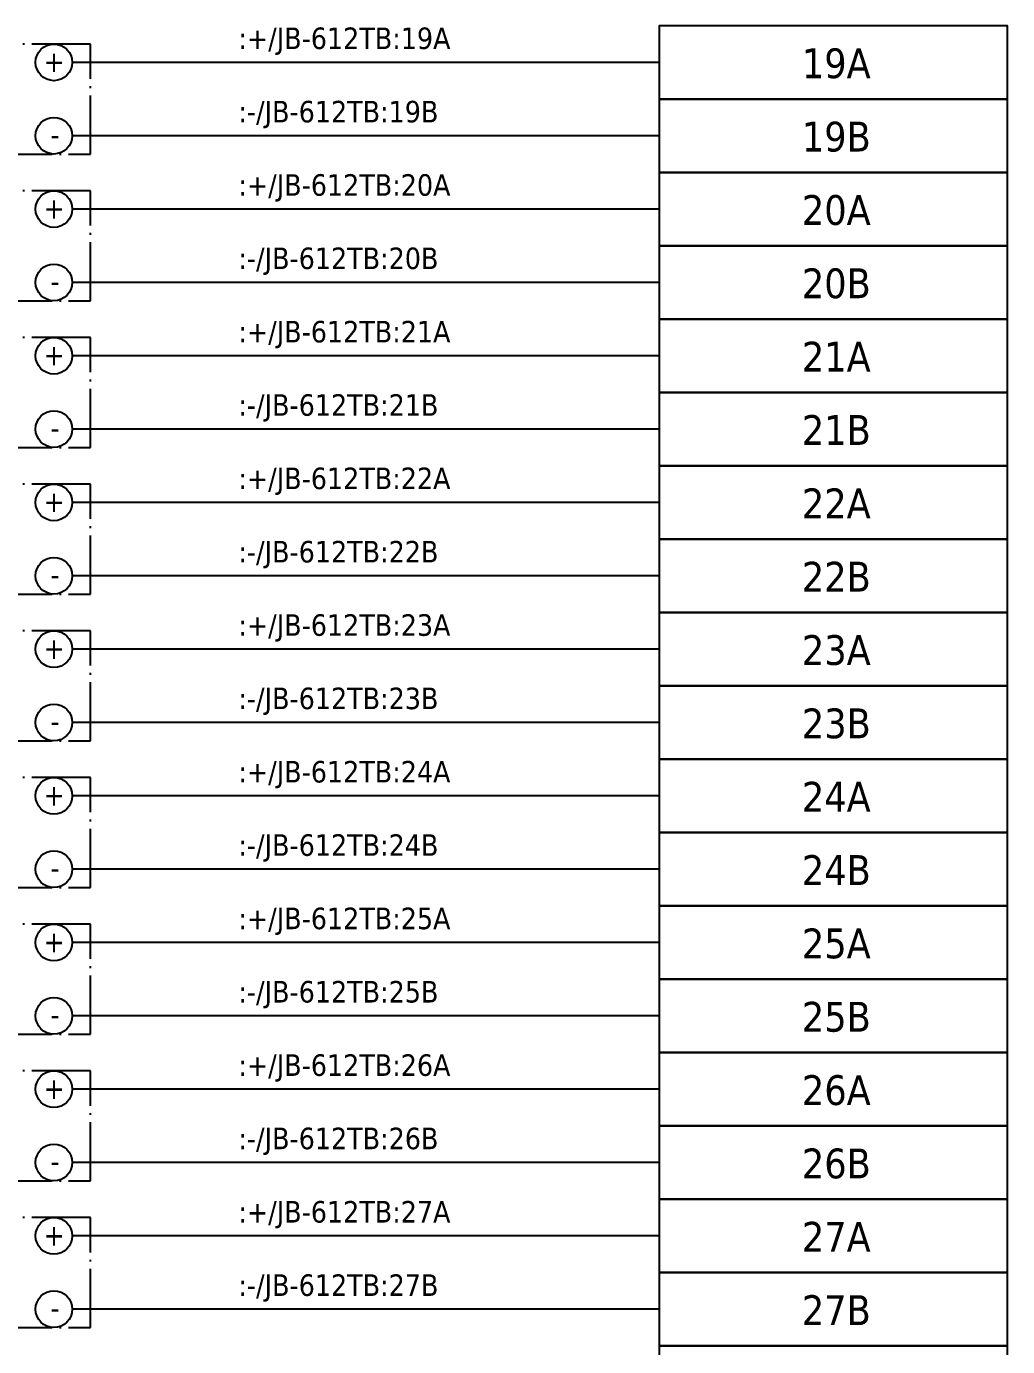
# Model space of a CAD drawing. Header units: millimetres. Extents: x 0 to 1792788, y -13 to 262234.
# Drawn here: x 35.5 to 89, y 79 to 151 of the extents above; entities that cross this region are included whole.
import ezdxf
from ezdxf.enums import TextEntityAlignment as Align

# ---------------------------------------------------------------- set-up
doc = ezdxf.new("R2010")
doc.units = ezdxf.units.MM
doc.linetypes.add('EPL_DASHDOT', pattern=[1, 0.8, -0.1, 0, -0.1])
for name, color, linetype, lineweight in [('EPLAN300', 5, 'Continuous', 25), ('EPLAN302', 5, 'Continuous', 25), ('EPLAN307', 134, 'EPL_DASHDOT', 25), ('EPLAN311', 7, 'Continuous', 25), ('EPLAN400', 5, 'Continuous', 35), ('EPLAN405', 7, 'Continuous', 25), ('EPLAN421', 5, 'Continuous', 35), ('EPLAN433', 251, 'Continuous', 35), ('EPLAN500', 7, 'Continuous', 35), ('EPLAN501', 7, 'Continuous', 35), ('EPLAN502', 7, 'Continuous', 35), ('EPLAN503', 7, 'Continuous', 35), ('EPLAN504', 7, 'Continuous', 35)]:
    doc.layers.add(name, color=color, linetype=linetype, lineweight=lineweight)
doc.styles.add('Tahoma', font='')
doc.styles.get('Tahoma').set_extended_font_data('Tahoma')

# ---------------------------------------------------------------- blocks, each defined once
blk = doc.blocks.new('EPLSYM_LibrarySPECIAL_en_US_Symbol427_Variant5_Placement1_96')
at = {"layer": 'EPLAN421', "color": 5, "style": 'Tahoma'}
for tag, p in [('17_20029[1]', (-0.9525, 3.335)), ('17_20029[2]', (20.0025, 3.335))]:
    blk.add_attdef(tag, text='', height=1.1739, dxfattribs=at).set_placement(p, align=Align.BOTTOM_RIGHT)
at = {"layer": 'EPLAN433', "color": 251, "style": 'Tahoma'}
blk.add_attdef('17_20406_1', text='', height=1.6254, dxfattribs=at).set_placement((0.9525, 1.5875), align=Align.BOTTOM_RIGHT)
blk.add_attdef('17_20406', text='', height=1.6254, dxfattribs=at).set_placement((0.9525, 1.5875), align=Align.BOTTOM_LEFT)
blk = doc.blocks.new('EPLSYM_LibrarySPECIAL_en_US_Symbol427_Variant5_Placement1_97')
at = {"layer": 'EPLAN421', "color": 5, "style": 'Tahoma'}
for tag, p in [('17_20029[1]', (-0.9525, 3.335)), ('17_20029[2]', (20.0025, 3.335))]:
    blk.add_attdef(tag, text='', height=1.1739, dxfattribs=at).set_placement(p, align=Align.BOTTOM_RIGHT)
at = {"layer": 'EPLAN433', "color": 251, "style": 'Tahoma'}
blk.add_attdef('17_20406_1', text='', height=1.6254, dxfattribs=at).set_placement((0.9525, 1.5875), align=Align.BOTTOM_RIGHT)
blk.add_attdef('17_20406', text='', height=1.6254, dxfattribs=at).set_placement((0.9525, 1.5875), align=Align.BOTTOM_LEFT)
blk = doc.blocks.new('EPLSYM_LibrarySPECIAL_en_US_Symbol427_Variant5_Placement1_98')
at = {"layer": 'EPLAN421', "color": 5, "style": 'Tahoma'}
for tag, p in [('17_20029[1]', (-0.9525, 3.335)), ('17_20029[2]', (20.0025, 3.335))]:
    blk.add_attdef(tag, text='', height=1.1739, dxfattribs=at).set_placement(p, align=Align.BOTTOM_RIGHT)
at = {"layer": 'EPLAN433', "color": 251, "style": 'Tahoma'}
blk.add_attdef('17_20406_1', text='', height=1.6254, dxfattribs=at).set_placement((0.9525, 1.5875), align=Align.BOTTOM_RIGHT)
blk.add_attdef('17_20406', text='', height=1.6254, dxfattribs=at).set_placement((0.9525, 1.5875), align=Align.BOTTOM_LEFT)
blk = doc.blocks.new('EPLSYM_LibrarySPECIAL_en_US_Symbol427_Variant5_Placement1_99')
at = {"layer": 'EPLAN421', "color": 5, "style": 'Tahoma'}
for tag, p in [('17_20029[1]', (-0.9525, 3.335)), ('17_20029[2]', (20.0025, 3.335))]:
    blk.add_attdef(tag, text='', height=1.1739, dxfattribs=at).set_placement(p, align=Align.BOTTOM_RIGHT)
at = {"layer": 'EPLAN433', "color": 251, "style": 'Tahoma'}
blk.add_attdef('17_20406_1', text='', height=1.6254, dxfattribs=at).set_placement((0.9525, 1.5875), align=Align.BOTTOM_RIGHT)
blk.add_attdef('17_20406', text='', height=1.6254, dxfattribs=at).set_placement((0.9525, 1.5875), align=Align.BOTTOM_LEFT)
blk = doc.blocks.new('EPLSYM_LibrarySPECIAL_en_US_Symbol427_Variant5_Placement1_100')
at = {"layer": 'EPLAN421', "color": 5, "style": 'Tahoma'}
for tag, p in [('17_20029[1]', (-0.9525, 3.335)), ('17_20029[2]', (20.0025, 3.335))]:
    blk.add_attdef(tag, text='', height=1.1739, dxfattribs=at).set_placement(p, align=Align.BOTTOM_RIGHT)
at = {"layer": 'EPLAN433', "color": 251, "style": 'Tahoma'}
blk.add_attdef('17_20406_1', text='', height=1.6254, dxfattribs=at).set_placement((0.9525, 1.5875), align=Align.BOTTOM_RIGHT)
blk.add_attdef('17_20406', text='', height=1.6254, dxfattribs=at).set_placement((0.9525, 1.5875), align=Align.BOTTOM_LEFT)
blk = doc.blocks.new('EPLSYM_LibrarySPECIAL_en_US_Symbol427_Variant5_Placement1_101')
at = {"layer": 'EPLAN421', "color": 5, "style": 'Tahoma'}
for tag, p in [('17_20029[1]', (-0.9525, 3.335)), ('17_20029[2]', (20.0025, 3.335))]:
    blk.add_attdef(tag, text='', height=1.1739, dxfattribs=at).set_placement(p, align=Align.BOTTOM_RIGHT)
at = {"layer": 'EPLAN433', "color": 251, "style": 'Tahoma'}
blk.add_attdef('17_20406_1', text='', height=1.6254, dxfattribs=at).set_placement((0.9525, 1.5875), align=Align.BOTTOM_RIGHT)
blk.add_attdef('17_20406', text='', height=1.6254, dxfattribs=at).set_placement((0.9525, 1.5875), align=Align.BOTTOM_LEFT)
blk = doc.blocks.new('EPLSYM_LibrarySPECIAL_en_US_Symbol427_Variant5_Placement1_102')
at = {"layer": 'EPLAN421', "color": 5, "style": 'Tahoma'}
for tag, p in [('17_20029[1]', (-0.9525, 3.335)), ('17_20029[2]', (20.0025, 3.335))]:
    blk.add_attdef(tag, text='', height=1.1739, dxfattribs=at).set_placement(p, align=Align.BOTTOM_RIGHT)
at = {"layer": 'EPLAN433', "color": 251, "style": 'Tahoma'}
blk.add_attdef('17_20406_1', text='', height=1.6254, dxfattribs=at).set_placement((0.9525, 1.5875), align=Align.BOTTOM_RIGHT)
blk.add_attdef('17_20406', text='', height=1.6254, dxfattribs=at).set_placement((0.9525, 1.5875), align=Align.BOTTOM_LEFT)
blk = doc.blocks.new('EPLSYM_LibrarySPECIAL_en_US_Symbol427_Variant5_Placement1_103')
at = {"layer": 'EPLAN421', "color": 5, "style": 'Tahoma'}
for tag, p in [('17_20029[1]', (-0.9525, 3.335)), ('17_20029[2]', (20.0025, 3.335))]:
    blk.add_attdef(tag, text='', height=1.1739, dxfattribs=at).set_placement(p, align=Align.BOTTOM_RIGHT)
at = {"layer": 'EPLAN433', "color": 251, "style": 'Tahoma'}
blk.add_attdef('17_20406_1', text='', height=1.6254, dxfattribs=at).set_placement((0.9525, 1.5875), align=Align.BOTTOM_RIGHT)
blk.add_attdef('17_20406', text='', height=1.6254, dxfattribs=at).set_placement((0.9525, 1.5875), align=Align.BOTTOM_LEFT)
blk = doc.blocks.new('EPLSYM_LibrarySPECIAL_en_US_Symbol427_Variant5_Placement1_104')
at = {"layer": 'EPLAN421', "color": 5, "style": 'Tahoma'}
for tag, p in [('17_20029[1]', (-0.9525, 3.335)), ('17_20029[2]', (20.0025, 3.335))]:
    blk.add_attdef(tag, text='', height=1.1739, dxfattribs=at).set_placement(p, align=Align.BOTTOM_RIGHT)
at = {"layer": 'EPLAN433', "color": 251, "style": 'Tahoma'}
blk.add_attdef('17_20406_1', text='', height=1.6254, dxfattribs=at).set_placement((0.9525, 1.5875), align=Align.BOTTOM_RIGHT)
blk.add_attdef('17_20406', text='', height=1.6254, dxfattribs=at).set_placement((0.9525, 1.5875), align=Align.BOTTOM_LEFT)
blk = doc.blocks.new('EPLSYM_LibrarySPECIAL_en_US_Symbol427_Variant5_Placement1_105')
at = {"layer": 'EPLAN421', "color": 5, "style": 'Tahoma'}
for tag, p in [('17_20029[1]', (-0.9525, 3.335)), ('17_20029[2]', (20.0025, 3.335))]:
    blk.add_attdef(tag, text='', height=1.1739, dxfattribs=at).set_placement(p, align=Align.BOTTOM_RIGHT)
at = {"layer": 'EPLAN433', "color": 251, "style": 'Tahoma'}
blk.add_attdef('17_20406_1', text='', height=1.6254, dxfattribs=at).set_placement((0.9525, 1.5875), align=Align.BOTTOM_RIGHT)
blk.add_attdef('17_20406', text='', height=1.6254, dxfattribs=at).set_placement((0.9525, 1.5875), align=Align.BOTTOM_LEFT)
blk = doc.blocks.new('EPLSYM_LibrarySPECIAL_en_US_Symbol427_Variant5_Placement1_106')
at = {"layer": 'EPLAN421', "color": 5, "style": 'Tahoma'}
for tag, p in [('17_20029[1]', (-0.9525, 3.335)), ('17_20029[2]', (20.0025, 3.335))]:
    blk.add_attdef(tag, text='', height=1.1739, dxfattribs=at).set_placement(p, align=Align.BOTTOM_RIGHT)
at = {"layer": 'EPLAN433', "color": 251, "style": 'Tahoma'}
blk.add_attdef('17_20406_1', text='', height=1.6254, dxfattribs=at).set_placement((0.9525, 1.5875), align=Align.BOTTOM_RIGHT)
blk.add_attdef('17_20406', text='', height=1.6254, dxfattribs=at).set_placement((0.9525, 1.5875), align=Align.BOTTOM_LEFT)
blk = doc.blocks.new('EPLSYM_LibrarySPECIAL_en_US_Symbol427_Variant5_Placement1_107')
at = {"layer": 'EPLAN421', "color": 5, "style": 'Tahoma'}
for tag, p in [('17_20029[1]', (-0.9525, 3.335)), ('17_20029[2]', (20.0025, 3.335))]:
    blk.add_attdef(tag, text='', height=1.1739, dxfattribs=at).set_placement(p, align=Align.BOTTOM_RIGHT)
at = {"layer": 'EPLAN433', "color": 251, "style": 'Tahoma'}
blk.add_attdef('17_20406_1', text='', height=1.6254, dxfattribs=at).set_placement((0.9525, 1.5875), align=Align.BOTTOM_RIGHT)
blk.add_attdef('17_20406', text='', height=1.6254, dxfattribs=at).set_placement((0.9525, 1.5875), align=Align.BOTTOM_LEFT)
blk = doc.blocks.new('EPLSYM_LibrarySPECIAL_en_US_Symbol427_Variant5_Placement1_108')
at = {"layer": 'EPLAN421', "color": 5, "style": 'Tahoma'}
for tag, p in [('17_20029[1]', (-0.9525, 3.335)), ('17_20029[2]', (20.0025, 3.335))]:
    blk.add_attdef(tag, text='', height=1.1739, dxfattribs=at).set_placement(p, align=Align.BOTTOM_RIGHT)
at = {"layer": 'EPLAN433', "color": 251, "style": 'Tahoma'}
blk.add_attdef('17_20406_1', text='', height=1.6254, dxfattribs=at).set_placement((0.9525, 1.5875), align=Align.BOTTOM_RIGHT)
blk.add_attdef('17_20406', text='', height=1.6254, dxfattribs=at).set_placement((0.9525, 1.5875), align=Align.BOTTOM_LEFT)
blk = doc.blocks.new('EPLSYM_LibrarySPECIAL_en_US_Symbol427_Variant5_Placement1_109')
at = {"layer": 'EPLAN421', "color": 5, "style": 'Tahoma'}
for tag, p in [('17_20029[1]', (-0.9525, 3.335)), ('17_20029[2]', (20.0025, 3.335))]:
    blk.add_attdef(tag, text='', height=1.1739, dxfattribs=at).set_placement(p, align=Align.BOTTOM_RIGHT)
at = {"layer": 'EPLAN433', "color": 251, "style": 'Tahoma'}
blk.add_attdef('17_20406_1', text='', height=1.6254, dxfattribs=at).set_placement((0.9525, 1.5875), align=Align.BOTTOM_RIGHT)
blk.add_attdef('17_20406', text='', height=1.6254, dxfattribs=at).set_placement((0.9525, 1.5875), align=Align.BOTTOM_LEFT)
blk = doc.blocks.new('EPLSYM_LibrarySPECIAL_en_US_Symbol427_Variant5_Placement1_110')
at = {"layer": 'EPLAN421', "color": 5, "style": 'Tahoma'}
for tag, p in [('17_20029[1]', (-0.9525, 3.335)), ('17_20029[2]', (20.0025, 3.335))]:
    blk.add_attdef(tag, text='', height=1.1739, dxfattribs=at).set_placement(p, align=Align.BOTTOM_RIGHT)
at = {"layer": 'EPLAN433', "color": 251, "style": 'Tahoma'}
blk.add_attdef('17_20406_1', text='', height=1.6254, dxfattribs=at).set_placement((0.9525, 1.5875), align=Align.BOTTOM_RIGHT)
blk.add_attdef('17_20406', text='', height=1.6254, dxfattribs=at).set_placement((0.9525, 1.5875), align=Align.BOTTOM_LEFT)
blk = doc.blocks.new('EPLSYM_LibrarySPECIAL_en_US_Symbol427_Variant5_Placement1_111')
at = {"layer": 'EPLAN421', "color": 5, "style": 'Tahoma'}
for tag, p in [('17_20029[1]', (-0.9525, 3.335)), ('17_20029[2]', (20.0025, 3.335))]:
    blk.add_attdef(tag, text='', height=1.1739, dxfattribs=at).set_placement(p, align=Align.BOTTOM_RIGHT)
at = {"layer": 'EPLAN433', "color": 251, "style": 'Tahoma'}
blk.add_attdef('17_20406_1', text='', height=1.6254, dxfattribs=at).set_placement((0.9525, 1.5875), align=Align.BOTTOM_RIGHT)
blk.add_attdef('17_20406', text='', height=1.6254, dxfattribs=at).set_placement((0.9525, 1.5875), align=Align.BOTTOM_LEFT)
blk = doc.blocks.new('EPLSYM_LibrarySPECIAL_en_US_Symbol427_Variant5_Placement1_112')
at = {"layer": 'EPLAN421', "color": 5, "style": 'Tahoma'}
for tag, p in [('17_20029[1]', (-0.9525, 3.335)), ('17_20029[2]', (20.0025, 3.335))]:
    blk.add_attdef(tag, text='', height=1.1739, dxfattribs=at).set_placement(p, align=Align.BOTTOM_RIGHT)
at = {"layer": 'EPLAN433', "color": 251, "style": 'Tahoma'}
blk.add_attdef('17_20406_1', text='', height=1.6254, dxfattribs=at).set_placement((0.9525, 1.5875), align=Align.BOTTOM_RIGHT)
blk.add_attdef('17_20406', text='', height=1.6254, dxfattribs=at).set_placement((0.9525, 1.5875), align=Align.BOTTOM_LEFT)
blk = doc.blocks.new('EPLSYM_LibrarySPECIAL_en_US_Symbol427_Variant5_Placement1_113')
at = {"layer": 'EPLAN421', "color": 5, "style": 'Tahoma'}
for tag, p in [('17_20029[1]', (-0.9525, 3.335)), ('17_20029[2]', (20.0025, 3.335))]:
    blk.add_attdef(tag, text='', height=1.1739, dxfattribs=at).set_placement(p, align=Align.BOTTOM_RIGHT)
at = {"layer": 'EPLAN433', "color": 251, "style": 'Tahoma'}
blk.add_attdef('17_20406_1', text='', height=1.6254, dxfattribs=at).set_placement((0.9525, 1.5875), align=Align.BOTTOM_RIGHT)
blk.add_attdef('17_20406', text='', height=1.6254, dxfattribs=at).set_placement((0.9525, 1.5875), align=Align.BOTTOM_LEFT)
blk = doc.blocks.new('EPLSYM_LibrarySPECIAL_Symbol17_Variant3_Placement1')
at = {"layer": 'EPLAN302', "lineweight": 25, "ltscale": 4}
blk.add_line((4, 0), (1, 0), dxfattribs=at)
blk.add_circle((0, 0), 1, dxfattribs=at)
at = {"layer": 'EPLAN421', "color": 5, "style": 'Tahoma'}
blk.add_attdef('17_20039', text='', height=1.174, dxfattribs=at).set_placement((3, 1), align=Align.BOTTOM_RIGHT)
blk = doc.blocks.new('EPLSYM_LibrarySPECIAL_Symbol2_Variant0_Placement1')
at = {"layer": 'EPLAN307', "lineweight": 25, "ltscale": 4}
blk.add_lwpolyline([(0, -6), (34, -6), (34, 0), (0, 0)], close=True, dxfattribs=at)
at = {"layer": 'EPLAN400', "color": 5, "style": 'Tahoma'}
blk.add_attdef('88_20010', text='', height=2.2575, dxfattribs=at).set_placement((-1.5, -0.9515), align=Align.TOP_RIGHT)
at = {"layer": 'EPLAN500', "color": 7, "style": 'Tahoma'}
blk.add_attdef('88_20027', text='', height=1.6254, dxfattribs=at).set_placement((-1.5, -4.57508), align=Align.TOP_RIGHT)
at = {"layer": 'EPLAN501', "color": 7, "style": 'Tahoma'}
blk.add_attdef('88_20011', text='', height=1.6254, dxfattribs=at).set_placement((-1.5, -9.97508), align=Align.TOP_RIGHT)
at = {"layer": 'EPLAN502', "color": 7, "style": 'Tahoma'}
blk.add_attdef('88_20025', text='', height=1.6254, dxfattribs=at).set_placement((-1.5, -12.67508), align=Align.TOP_RIGHT)
at = {"layer": 'EPLAN503', "color": 7, "style": 'Tahoma'}
blk.add_attdef('88_20024', text='', height=1.6254, dxfattribs=at).set_placement((-1.5, -15.37508), align=Align.TOP_RIGHT)
at = {"layer": 'EPLAN504', "color": 7, "style": 'Tahoma'}
blk.add_attdef('88_20901[1]', text='', height=1.6254, dxfattribs=at).set_placement((-1.5, -7.27508), align=Align.TOP_RIGHT)
blk = doc.blocks.new('EPLSYM_LibrarySPECIAL_Symbol2_Variant0_Placement1_1')
at = {"layer": 'EPLAN307', "lineweight": 25, "ltscale": 4}
blk.add_lwpolyline([(0, -6), (34, -6), (34, 0), (0, 0)], close=True, dxfattribs=at)
at = {"layer": 'EPLAN400', "color": 5, "style": 'Tahoma'}
blk.add_attdef('88_20010', text='', height=2.2575, dxfattribs=at).set_placement((-1.5, -0.9515), align=Align.TOP_RIGHT)
at = {"layer": 'EPLAN500', "color": 7, "style": 'Tahoma'}
blk.add_attdef('88_20027', text='', height=1.6254, dxfattribs=at).set_placement((-1.5, -4.57508), align=Align.TOP_RIGHT)
at = {"layer": 'EPLAN501', "color": 7, "style": 'Tahoma'}
blk.add_attdef('88_20011', text='', height=1.6254, dxfattribs=at).set_placement((-1.5, -9.97508), align=Align.TOP_RIGHT)
at = {"layer": 'EPLAN502', "color": 7, "style": 'Tahoma'}
blk.add_attdef('88_20025', text='', height=1.6254, dxfattribs=at).set_placement((-1.5, -12.67508), align=Align.TOP_RIGHT)
at = {"layer": 'EPLAN503', "color": 7, "style": 'Tahoma'}
blk.add_attdef('88_20024', text='', height=1.6254, dxfattribs=at).set_placement((-1.5, -15.37508), align=Align.TOP_RIGHT)
at = {"layer": 'EPLAN504', "color": 7, "style": 'Tahoma'}
blk.add_attdef('88_20901[1]', text='', height=1.6254, dxfattribs=at).set_placement((-1.5, -7.27508), align=Align.TOP_RIGHT)
blk = doc.blocks.new('EPLSYM_LibrarySPECIAL_Symbol2_Variant0_Placement1_2')
at = {"layer": 'EPLAN307', "lineweight": 25, "ltscale": 4}
blk.add_lwpolyline([(0, -6), (34, -6), (34, 0), (0, 0)], close=True, dxfattribs=at)
at = {"layer": 'EPLAN400', "color": 5, "style": 'Tahoma'}
blk.add_attdef('88_20010', text='', height=2.2575, dxfattribs=at).set_placement((-1.5, -0.9515), align=Align.TOP_RIGHT)
at = {"layer": 'EPLAN500', "color": 7, "style": 'Tahoma'}
blk.add_attdef('88_20027', text='', height=1.6254, dxfattribs=at).set_placement((-1.5, -4.57508), align=Align.TOP_RIGHT)
at = {"layer": 'EPLAN501', "color": 7, "style": 'Tahoma'}
blk.add_attdef('88_20011', text='', height=1.6254, dxfattribs=at).set_placement((-1.5, -9.97508), align=Align.TOP_RIGHT)
at = {"layer": 'EPLAN502', "color": 7, "style": 'Tahoma'}
blk.add_attdef('88_20025', text='', height=1.6254, dxfattribs=at).set_placement((-1.5, -12.67508), align=Align.TOP_RIGHT)
at = {"layer": 'EPLAN503', "color": 7, "style": 'Tahoma'}
blk.add_attdef('88_20024', text='', height=1.6254, dxfattribs=at).set_placement((-1.5, -15.37508), align=Align.TOP_RIGHT)
at = {"layer": 'EPLAN504', "color": 7, "style": 'Tahoma'}
blk.add_attdef('88_20901[1]', text='', height=1.6254, dxfattribs=at).set_placement((-1.5, -7.27508), align=Align.TOP_RIGHT)
blk = doc.blocks.new('EPLSYM_LibrarySPECIAL_Symbol308_Variant0_Placement0')
at = {"layer": 'EPLAN405', "color": 7, "style": 'Tahoma'}
for tag, p in [('17_31011', (1.5, 6.35)), ('17_31002', (1.5, 0.5))]:
    blk.add_attdef(tag, text='', height=1.174, dxfattribs=at).set_placement(p, align=Align.BOTTOM_LEFT)
for tag, p in [('17_31004', (1.5, 4.4)), ('17_31003', (1.5, 2.45))]:
    blk.add_attdef(tag, p, '', height=1.174, dxfattribs=at)
blk = doc.blocks.new('EPLSYM_LibrarySPECIAL_Symbol2_Variant0_Placement1_19')
at = {"layer": 'EPLAN307', "lineweight": 25, "ltscale": 4}
blk.add_lwpolyline([(0, -6), (34, -6), (34, 0), (0, 0)], close=True, dxfattribs=at)
at = {"layer": 'EPLAN400', "color": 5, "style": 'Tahoma'}
blk.add_attdef('88_20010', text='', height=2.2575, dxfattribs=at).set_placement((-1.5, -0.9515), align=Align.TOP_RIGHT)
at = {"layer": 'EPLAN500', "color": 7, "style": 'Tahoma'}
blk.add_attdef('88_20027', text='', height=1.6254, dxfattribs=at).set_placement((-1.5, -4.57508), align=Align.TOP_RIGHT)
at = {"layer": 'EPLAN501', "color": 7, "style": 'Tahoma'}
blk.add_attdef('88_20011', text='', height=1.6254, dxfattribs=at).set_placement((-1.5, -9.97508), align=Align.TOP_RIGHT)
at = {"layer": 'EPLAN502', "color": 7, "style": 'Tahoma'}
blk.add_attdef('88_20025', text='', height=1.6254, dxfattribs=at).set_placement((-1.5, -12.67508), align=Align.TOP_RIGHT)
at = {"layer": 'EPLAN503', "color": 7, "style": 'Tahoma'}
blk.add_attdef('88_20024', text='', height=1.6254, dxfattribs=at).set_placement((-1.5, -15.37508), align=Align.TOP_RIGHT)
at = {"layer": 'EPLAN504', "color": 7, "style": 'Tahoma'}
blk.add_attdef('88_20901[1]', text='', height=1.6254, dxfattribs=at).set_placement((-1.5, -7.27508), align=Align.TOP_RIGHT)
blk = doc.blocks.new('EPLSYM_LibrarySPECIAL_Symbol2_Variant0_Placement1_20')
at = {"layer": 'EPLAN307', "lineweight": 25, "ltscale": 4}
blk.add_lwpolyline([(0, -6), (34, -6), (34, 0), (0, 0)], close=True, dxfattribs=at)
at = {"layer": 'EPLAN400', "color": 5, "style": 'Tahoma'}
blk.add_attdef('88_20010', text='', height=2.2575, dxfattribs=at).set_placement((-1.5, -0.9515), align=Align.TOP_RIGHT)
at = {"layer": 'EPLAN500', "color": 7, "style": 'Tahoma'}
blk.add_attdef('88_20027', text='', height=1.6254, dxfattribs=at).set_placement((-1.5, -4.57508), align=Align.TOP_RIGHT)
at = {"layer": 'EPLAN501', "color": 7, "style": 'Tahoma'}
blk.add_attdef('88_20011', text='', height=1.6254, dxfattribs=at).set_placement((-1.5, -9.97508), align=Align.TOP_RIGHT)
at = {"layer": 'EPLAN502', "color": 7, "style": 'Tahoma'}
blk.add_attdef('88_20025', text='', height=1.6254, dxfattribs=at).set_placement((-1.5, -12.67508), align=Align.TOP_RIGHT)
at = {"layer": 'EPLAN503', "color": 7, "style": 'Tahoma'}
blk.add_attdef('88_20024', text='', height=1.6254, dxfattribs=at).set_placement((-1.5, -15.37508), align=Align.TOP_RIGHT)
at = {"layer": 'EPLAN504', "color": 7, "style": 'Tahoma'}
blk.add_attdef('88_20901[1]', text='', height=1.6254, dxfattribs=at).set_placement((-1.5, -7.27508), align=Align.TOP_RIGHT)
blk = doc.blocks.new('EPLSYM_LibrarySPECIAL_Symbol2_Variant0_Placement1_25')
at = {"layer": 'EPLAN307', "lineweight": 25, "ltscale": 4}
blk.add_lwpolyline([(0, -6), (34, -6), (34, 0), (0, 0)], close=True, dxfattribs=at)
at = {"layer": 'EPLAN400', "color": 5, "style": 'Tahoma'}
blk.add_attdef('88_20010', text='', height=2.2575, dxfattribs=at).set_placement((-1.5, -0.9515), align=Align.TOP_RIGHT)
at = {"layer": 'EPLAN500', "color": 7, "style": 'Tahoma'}
blk.add_attdef('88_20027', text='', height=1.6254, dxfattribs=at).set_placement((-1.5, -4.57508), align=Align.TOP_RIGHT)
at = {"layer": 'EPLAN501', "color": 7, "style": 'Tahoma'}
blk.add_attdef('88_20011', text='', height=1.6254, dxfattribs=at).set_placement((-1.5, -9.97508), align=Align.TOP_RIGHT)
at = {"layer": 'EPLAN502', "color": 7, "style": 'Tahoma'}
blk.add_attdef('88_20025', text='', height=1.6254, dxfattribs=at).set_placement((-1.5, -12.67508), align=Align.TOP_RIGHT)
at = {"layer": 'EPLAN503', "color": 7, "style": 'Tahoma'}
blk.add_attdef('88_20024', text='', height=1.6254, dxfattribs=at).set_placement((-1.5, -15.37508), align=Align.TOP_RIGHT)
at = {"layer": 'EPLAN504', "color": 7, "style": 'Tahoma'}
blk.add_attdef('88_20901[1]', text='', height=1.6254, dxfattribs=at).set_placement((-1.5, -7.27508), align=Align.TOP_RIGHT)
blk = doc.blocks.new('EPLSYM_LibrarySPECIAL_Symbol2_Variant0_Placement1_26')
at = {"layer": 'EPLAN307', "lineweight": 25, "ltscale": 4}
blk.add_lwpolyline([(0, -6), (34, -6), (34, 0), (0, 0)], close=True, dxfattribs=at)
at = {"layer": 'EPLAN400', "color": 5, "style": 'Tahoma'}
blk.add_attdef('88_20010', text='', height=2.2575, dxfattribs=at).set_placement((-1.5, -0.9515), align=Align.TOP_RIGHT)
at = {"layer": 'EPLAN500', "color": 7, "style": 'Tahoma'}
blk.add_attdef('88_20027', text='', height=1.6254, dxfattribs=at).set_placement((-1.5, -4.57508), align=Align.TOP_RIGHT)
at = {"layer": 'EPLAN501', "color": 7, "style": 'Tahoma'}
blk.add_attdef('88_20011', text='', height=1.6254, dxfattribs=at).set_placement((-1.5, -9.97508), align=Align.TOP_RIGHT)
at = {"layer": 'EPLAN502', "color": 7, "style": 'Tahoma'}
blk.add_attdef('88_20025', text='', height=1.6254, dxfattribs=at).set_placement((-1.5, -12.67508), align=Align.TOP_RIGHT)
at = {"layer": 'EPLAN503', "color": 7, "style": 'Tahoma'}
blk.add_attdef('88_20024', text='', height=1.6254, dxfattribs=at).set_placement((-1.5, -15.37508), align=Align.TOP_RIGHT)
at = {"layer": 'EPLAN504', "color": 7, "style": 'Tahoma'}
blk.add_attdef('88_20901[1]', text='', height=1.6254, dxfattribs=at).set_placement((-1.5, -7.27508), align=Align.TOP_RIGHT)
blk = doc.blocks.new('EPLSYM_LibrarySPECIAL_Symbol2_Variant0_Placement1_27')
at = {"layer": 'EPLAN307', "lineweight": 25, "ltscale": 4}
blk.add_lwpolyline([(0, -6), (34, -6), (34, 0), (0, 0)], close=True, dxfattribs=at)
at = {"layer": 'EPLAN400', "color": 5, "style": 'Tahoma'}
blk.add_attdef('88_20010', text='', height=2.2575, dxfattribs=at).set_placement((-1.5, -0.9515), align=Align.TOP_RIGHT)
at = {"layer": 'EPLAN500', "color": 7, "style": 'Tahoma'}
blk.add_attdef('88_20027', text='', height=1.6254, dxfattribs=at).set_placement((-1.5, -4.57508), align=Align.TOP_RIGHT)
at = {"layer": 'EPLAN501', "color": 7, "style": 'Tahoma'}
blk.add_attdef('88_20011', text='', height=1.6254, dxfattribs=at).set_placement((-1.5, -9.97508), align=Align.TOP_RIGHT)
at = {"layer": 'EPLAN502', "color": 7, "style": 'Tahoma'}
blk.add_attdef('88_20025', text='', height=1.6254, dxfattribs=at).set_placement((-1.5, -12.67508), align=Align.TOP_RIGHT)
at = {"layer": 'EPLAN503', "color": 7, "style": 'Tahoma'}
blk.add_attdef('88_20024', text='', height=1.6254, dxfattribs=at).set_placement((-1.5, -15.37508), align=Align.TOP_RIGHT)
at = {"layer": 'EPLAN504', "color": 7, "style": 'Tahoma'}
blk.add_attdef('88_20901[1]', text='', height=1.6254, dxfattribs=at).set_placement((-1.5, -7.27508), align=Align.TOP_RIGHT)
blk = doc.blocks.new('EPLSYM_LibrarySPECIAL_Symbol2_Variant0_Placement1_28')
at = {"layer": 'EPLAN307', "lineweight": 25, "ltscale": 4}
blk.add_lwpolyline([(0, -6), (34, -6), (34, 0), (0, 0)], close=True, dxfattribs=at)
at = {"layer": 'EPLAN400', "color": 5, "style": 'Tahoma'}
blk.add_attdef('88_20010', text='', height=2.2575, dxfattribs=at).set_placement((-1.5, -0.9515), align=Align.TOP_RIGHT)
at = {"layer": 'EPLAN500', "color": 7, "style": 'Tahoma'}
blk.add_attdef('88_20027', text='', height=1.6254, dxfattribs=at).set_placement((-1.5, -4.57508), align=Align.TOP_RIGHT)
at = {"layer": 'EPLAN501', "color": 7, "style": 'Tahoma'}
blk.add_attdef('88_20011', text='', height=1.6254, dxfattribs=at).set_placement((-1.5, -9.97508), align=Align.TOP_RIGHT)
at = {"layer": 'EPLAN502', "color": 7, "style": 'Tahoma'}
blk.add_attdef('88_20025', text='', height=1.6254, dxfattribs=at).set_placement((-1.5, -12.67508), align=Align.TOP_RIGHT)
at = {"layer": 'EPLAN503', "color": 7, "style": 'Tahoma'}
blk.add_attdef('88_20024', text='', height=1.6254, dxfattribs=at).set_placement((-1.5, -15.37508), align=Align.TOP_RIGHT)
at = {"layer": 'EPLAN504', "color": 7, "style": 'Tahoma'}
blk.add_attdef('88_20901[1]', text='', height=1.6254, dxfattribs=at).set_placement((-1.5, -7.27508), align=Align.TOP_RIGHT)

msp = doc.modelspace()

# ---------------------------------------------------------------- linework, layer by layer
at = {"layer": 'EPLAN300', "lineweight": 25, "ltscale": 4}
for points in [[(70, 147), (89, 147), (89, 151), (70, 151)], [(70, 143), (89, 143), (89, 147), (70, 147)], [(70, 139), (89, 139), (89, 143), (70, 143)], [(70, 135), (89, 135), (89, 139), (70, 139)], [(70, 131), (89, 131), (89, 135), (70, 135)], [(70, 127), (89, 127), (89, 131), (70, 131)], [(70, 123), (89, 123), (89, 127), (70, 127)], [(70, 119), (89, 119), (89, 123), (70, 123)], [(70, 115), (89, 115), (89, 119), (70, 119)], [(70, 111), (89, 111), (89, 115), (70, 115)], [(70, 107), (89, 107), (89, 111), (70, 111)], [(70, 103), (89, 103), (89, 107), (70, 107)], [(70, 99), (89, 99), (89, 103), (70, 103)], [(70, 95), (89, 95), (89, 99), (70, 99)], [(70, 91), (89, 91), (89, 95), (70, 95)], [(70, 87), (89, 87), (89, 91), (70, 91)], [(70, 83), (89, 83), (89, 87), (70, 87)], [(70, 79), (89, 79), (89, 83), (70, 83)], [(70, 75), (89, 75), (89, 79), (70, 79)]]:
    msp.add_lwpolyline(points, close=True, dxfattribs=at)
at = {"layer": 'EPLAN311', "ltscale": 4}
for p, q in [((70, 149), (39, 149)), ((70, 145), (39, 145)), ((70, 141), (39, 141)), ((70, 137), (39, 137)), ((70, 133), (39, 133)), ((70, 129), (39, 129)), ((70, 125), (39, 125)), ((70, 121), (39, 121)), ((70, 117), (39, 117)), ((70, 113), (39, 113)), ((70, 109), (39, 109)), ((70, 105), (39, 105)), ((70, 101), (39, 101)), ((70, 97), (39, 97)), ((70, 93), (39, 93)), ((70, 89), (39, 89)), ((70, 85), (39, 85)), ((70, 81), (39, 81))]:
    msp.add_line(p, q, dxfattribs=at)

# ---------------------------------------------------------------- block references
ref = msp.add_blockref('EPLSYM_LibrarySPECIAL_Symbol308_Variant0_Placement0', (47, 149))
ref.add_attrib('17_31011', ':+/JB-612TB:19A', dxfattribs={"layer": 'EPLAN405', "color": 7, "height": 1.1739, "style": 'Tahoma'}).set_placement((47.055, 149.374), align=Align.BOTTOM_LEFT)
for name, p in [('EPLSYM_LibrarySPECIAL_Symbol2_Variant0_Placement1_25', (5, 150)), ('EPLSYM_LibrarySPECIAL_Symbol2_Variant0_Placement1_26', (5, 142)), ('EPLSYM_LibrarySPECIAL_Symbol2_Variant0_Placement1_27', (5, 134)), ('EPLSYM_LibrarySPECIAL_Symbol2_Variant0_Placement1_28', (5, 126)), ('EPLSYM_LibrarySPECIAL_Symbol2_Variant0_Placement1', (5, 118)), ('EPLSYM_LibrarySPECIAL_Symbol2_Variant0_Placement1_1', (5, 110)), ('EPLSYM_LibrarySPECIAL_Symbol2_Variant0_Placement1_2', (5, 102)), ('EPLSYM_LibrarySPECIAL_Symbol2_Variant0_Placement1_19', (5, 94)), ('EPLSYM_LibrarySPECIAL_Symbol2_Variant0_Placement1_20', (5, 86))]:
    msp.add_blockref(name, p)
ref = msp.add_blockref('EPLSYM_LibrarySPECIAL_Symbol17_Variant3_Placement1', (37, 149))
ref.add_attrib('17_20039', '+', dxfattribs={"layer": 'EPLAN421', "color": 5, "height": 1.174, "style": 'Tahoma'}).set_placement((37.591, 148.117), align=Align.BOTTOM_RIGHT)
ref = msp.add_blockref('EPLSYM_LibrarySPECIAL_en_US_Symbol427_Variant5_Placement1_96', (70, 149))
ref.add_attrib('17_20011', '19A', dxfattribs={"layer": 'EPLAN501', "color": 7, "height": 1.6254, "style": 'Tahoma'}).set_placement((79.661, 147.65), align=Align.BOTTOM_CENTER)
ref = msp.add_blockref('EPLSYM_LibrarySPECIAL_Symbol308_Variant0_Placement0', (47, 145))
ref.add_attrib('17_31011', ':-/JB-612TB:19B', dxfattribs={"layer": 'EPLAN405', "color": 7, "height": 1.1739, "style": 'Tahoma'}).set_placement((47.055, 145.374), align=Align.BOTTOM_LEFT)
ref = msp.add_blockref('EPLSYM_LibrarySPECIAL_Symbol17_Variant3_Placement1', (37, 145))
ref.add_attrib('17_20039', '-', dxfattribs={"layer": 'EPLAN421', "color": 5, "height": 1.174, "style": 'Tahoma'}).set_placement((37.316, 144.132), align=Align.BOTTOM_RIGHT)
ref = msp.add_blockref('EPLSYM_LibrarySPECIAL_en_US_Symbol427_Variant5_Placement1_97', (70, 145))
ref.add_attrib('17_20011', '19B', dxfattribs={"layer": 'EPLAN501', "color": 7, "height": 1.6254, "style": 'Tahoma'}).set_placement((79.661, 143.65), align=Align.BOTTOM_CENTER)
ref = msp.add_blockref('EPLSYM_LibrarySPECIAL_Symbol308_Variant0_Placement0', (47, 141))
ref.add_attrib('17_31011', ':+/JB-612TB:20A', dxfattribs={"layer": 'EPLAN405', "color": 7, "height": 1.1739, "style": 'Tahoma'}).set_placement((47.055, 141.374), align=Align.BOTTOM_LEFT)
ref = msp.add_blockref('EPLSYM_LibrarySPECIAL_Symbol17_Variant3_Placement1', (37, 141))
ref.add_attrib('17_20039', '+', dxfattribs={"layer": 'EPLAN421', "color": 5, "height": 1.174, "style": 'Tahoma'}).set_placement((37.591, 140.117), align=Align.BOTTOM_RIGHT)
ref = msp.add_blockref('EPLSYM_LibrarySPECIAL_en_US_Symbol427_Variant5_Placement1_98', (70, 141))
ref.add_attrib('17_20011', '20A', dxfattribs={"layer": 'EPLAN501', "color": 7, "height": 1.6254, "style": 'Tahoma'}).set_placement((79.661, 139.65), align=Align.BOTTOM_CENTER)
ref = msp.add_blockref('EPLSYM_LibrarySPECIAL_Symbol308_Variant0_Placement0', (47, 137))
ref.add_attrib('17_31011', ':-/JB-612TB:20B', dxfattribs={"layer": 'EPLAN405', "color": 7, "height": 1.1739, "style": 'Tahoma'}).set_placement((47.055, 137.374), align=Align.BOTTOM_LEFT)
ref = msp.add_blockref('EPLSYM_LibrarySPECIAL_Symbol17_Variant3_Placement1', (37, 137))
ref.add_attrib('17_20039', '-', dxfattribs={"layer": 'EPLAN421', "color": 5, "height": 1.174, "style": 'Tahoma'}).set_placement((37.316, 136.132), align=Align.BOTTOM_RIGHT)
ref = msp.add_blockref('EPLSYM_LibrarySPECIAL_en_US_Symbol427_Variant5_Placement1_99', (70, 137))
ref.add_attrib('17_20011', '20B', dxfattribs={"layer": 'EPLAN501', "color": 7, "height": 1.6254, "style": 'Tahoma'}).set_placement((79.661, 135.65), align=Align.BOTTOM_CENTER)
ref = msp.add_blockref('EPLSYM_LibrarySPECIAL_Symbol308_Variant0_Placement0', (47, 133))
ref.add_attrib('17_31011', ':+/JB-612TB:21A', dxfattribs={"layer": 'EPLAN405', "color": 7, "height": 1.1739, "style": 'Tahoma'}).set_placement((47.055, 133.374), align=Align.BOTTOM_LEFT)
ref = msp.add_blockref('EPLSYM_LibrarySPECIAL_Symbol17_Variant3_Placement1', (37, 133))
ref.add_attrib('17_20039', '+', dxfattribs={"layer": 'EPLAN421', "color": 5, "height": 1.174, "style": 'Tahoma'}).set_placement((37.591, 132.117), align=Align.BOTTOM_RIGHT)
ref = msp.add_blockref('EPLSYM_LibrarySPECIAL_en_US_Symbol427_Variant5_Placement1_100', (70, 133))
ref.add_attrib('17_20011', '21A', dxfattribs={"layer": 'EPLAN501', "color": 7, "height": 1.6254, "style": 'Tahoma'}).set_placement((79.661, 131.65), align=Align.BOTTOM_CENTER)
ref = msp.add_blockref('EPLSYM_LibrarySPECIAL_Symbol308_Variant0_Placement0', (47, 129))
ref.add_attrib('17_31011', ':-/JB-612TB:21B', dxfattribs={"layer": 'EPLAN405', "color": 7, "height": 1.1739, "style": 'Tahoma'}).set_placement((47.055, 129.374), align=Align.BOTTOM_LEFT)
ref = msp.add_blockref('EPLSYM_LibrarySPECIAL_Symbol17_Variant3_Placement1', (37, 129))
ref.add_attrib('17_20039', '-', dxfattribs={"layer": 'EPLAN421', "color": 5, "height": 1.174, "style": 'Tahoma'}).set_placement((37.316, 128.132), align=Align.BOTTOM_RIGHT)
ref = msp.add_blockref('EPLSYM_LibrarySPECIAL_en_US_Symbol427_Variant5_Placement1_101', (70, 129))
ref.add_attrib('17_20011', '21B', dxfattribs={"layer": 'EPLAN501', "color": 7, "height": 1.6254, "style": 'Tahoma'}).set_placement((79.661, 127.65), align=Align.BOTTOM_CENTER)
ref = msp.add_blockref('EPLSYM_LibrarySPECIAL_Symbol308_Variant0_Placement0', (47, 125))
ref.add_attrib('17_31011', ':+/JB-612TB:22A', dxfattribs={"layer": 'EPLAN405', "color": 7, "height": 1.1739, "style": 'Tahoma'}).set_placement((47.055, 125.374), align=Align.BOTTOM_LEFT)
ref = msp.add_blockref('EPLSYM_LibrarySPECIAL_Symbol17_Variant3_Placement1', (37, 125))
ref.add_attrib('17_20039', '+', dxfattribs={"layer": 'EPLAN421', "color": 5, "height": 1.174, "style": 'Tahoma'}).set_placement((37.591, 124.117), align=Align.BOTTOM_RIGHT)
ref = msp.add_blockref('EPLSYM_LibrarySPECIAL_en_US_Symbol427_Variant5_Placement1_102', (70, 125))
ref.add_attrib('17_20011', '22A', dxfattribs={"layer": 'EPLAN501', "color": 7, "height": 1.6254, "style": 'Tahoma'}).set_placement((79.661, 123.65), align=Align.BOTTOM_CENTER)
ref = msp.add_blockref('EPLSYM_LibrarySPECIAL_Symbol308_Variant0_Placement0', (47, 121))
ref.add_attrib('17_31011', ':-/JB-612TB:22B', dxfattribs={"layer": 'EPLAN405', "color": 7, "height": 1.1739, "style": 'Tahoma'}).set_placement((47.055, 121.374), align=Align.BOTTOM_LEFT)
ref = msp.add_blockref('EPLSYM_LibrarySPECIAL_Symbol17_Variant3_Placement1', (37, 121))
ref.add_attrib('17_20039', '-', dxfattribs={"layer": 'EPLAN421', "color": 5, "height": 1.174, "style": 'Tahoma'}).set_placement((37.316, 120.132), align=Align.BOTTOM_RIGHT)
ref = msp.add_blockref('EPLSYM_LibrarySPECIAL_en_US_Symbol427_Variant5_Placement1_103', (70, 121))
ref.add_attrib('17_20011', '22B', dxfattribs={"layer": 'EPLAN501', "color": 7, "height": 1.6254, "style": 'Tahoma'}).set_placement((79.661, 119.65), align=Align.BOTTOM_CENTER)
ref = msp.add_blockref('EPLSYM_LibrarySPECIAL_Symbol308_Variant0_Placement0', (47, 117))
ref.add_attrib('17_31011', ':+/JB-612TB:23A', dxfattribs={"layer": 'EPLAN405', "color": 7, "height": 1.1739, "style": 'Tahoma'}).set_placement((47.055, 117.374), align=Align.BOTTOM_LEFT)
ref = msp.add_blockref('EPLSYM_LibrarySPECIAL_Symbol17_Variant3_Placement1', (37, 117))
ref.add_attrib('17_20039', '+', dxfattribs={"layer": 'EPLAN421', "color": 5, "height": 1.174, "style": 'Tahoma'}).set_placement((37.591, 116.117), align=Align.BOTTOM_RIGHT)
ref = msp.add_blockref('EPLSYM_LibrarySPECIAL_en_US_Symbol427_Variant5_Placement1_104', (70, 117))
ref.add_attrib('17_20011', '23A', dxfattribs={"layer": 'EPLAN501', "color": 7, "height": 1.6254, "style": 'Tahoma'}).set_placement((79.661, 115.65), align=Align.BOTTOM_CENTER)
ref = msp.add_blockref('EPLSYM_LibrarySPECIAL_Symbol308_Variant0_Placement0', (47, 113))
ref.add_attrib('17_31011', ':-/JB-612TB:23B', dxfattribs={"layer": 'EPLAN405', "color": 7, "height": 1.1739, "style": 'Tahoma'}).set_placement((47.055, 113.374), align=Align.BOTTOM_LEFT)
ref = msp.add_blockref('EPLSYM_LibrarySPECIAL_Symbol17_Variant3_Placement1', (37, 113))
ref.add_attrib('17_20039', '-', dxfattribs={"layer": 'EPLAN421', "color": 5, "height": 1.174, "style": 'Tahoma'}).set_placement((37.316, 112.132), align=Align.BOTTOM_RIGHT)
ref = msp.add_blockref('EPLSYM_LibrarySPECIAL_en_US_Symbol427_Variant5_Placement1_105', (70, 113))
ref.add_attrib('17_20011', '23B', dxfattribs={"layer": 'EPLAN501', "color": 7, "height": 1.6254, "style": 'Tahoma'}).set_placement((79.661, 111.65), align=Align.BOTTOM_CENTER)
ref = msp.add_blockref('EPLSYM_LibrarySPECIAL_Symbol308_Variant0_Placement0', (47, 109))
ref.add_attrib('17_31011', ':+/JB-612TB:24A', dxfattribs={"layer": 'EPLAN405', "color": 7, "height": 1.1739, "style": 'Tahoma'}).set_placement((47.055, 109.374), align=Align.BOTTOM_LEFT)
ref = msp.add_blockref('EPLSYM_LibrarySPECIAL_Symbol17_Variant3_Placement1', (37, 109))
ref.add_attrib('17_20039', '+', dxfattribs={"layer": 'EPLAN421', "color": 5, "height": 1.174, "style": 'Tahoma'}).set_placement((37.591, 108.117), align=Align.BOTTOM_RIGHT)
ref = msp.add_blockref('EPLSYM_LibrarySPECIAL_en_US_Symbol427_Variant5_Placement1_106', (70, 109))
ref.add_attrib('17_20011', '24A', dxfattribs={"layer": 'EPLAN501', "color": 7, "height": 1.6254, "style": 'Tahoma'}).set_placement((79.661, 107.65), align=Align.BOTTOM_CENTER)
ref = msp.add_blockref('EPLSYM_LibrarySPECIAL_Symbol308_Variant0_Placement0', (47, 105))
ref.add_attrib('17_31011', ':-/JB-612TB:24B', dxfattribs={"layer": 'EPLAN405', "color": 7, "height": 1.1739, "style": 'Tahoma'}).set_placement((47.055, 105.374), align=Align.BOTTOM_LEFT)
ref = msp.add_blockref('EPLSYM_LibrarySPECIAL_Symbol17_Variant3_Placement1', (37, 105))
ref.add_attrib('17_20039', '-', dxfattribs={"layer": 'EPLAN421', "color": 5, "height": 1.174, "style": 'Tahoma'}).set_placement((37.316, 104.132), align=Align.BOTTOM_RIGHT)
ref = msp.add_blockref('EPLSYM_LibrarySPECIAL_en_US_Symbol427_Variant5_Placement1_107', (70, 105))
ref.add_attrib('17_20011', '24B', dxfattribs={"layer": 'EPLAN501', "color": 7, "height": 1.6254, "style": 'Tahoma'}).set_placement((79.661, 103.65), align=Align.BOTTOM_CENTER)
ref = msp.add_blockref('EPLSYM_LibrarySPECIAL_Symbol308_Variant0_Placement0', (47, 101))
ref.add_attrib('17_31011', ':+/JB-612TB:25A', dxfattribs={"layer": 'EPLAN405', "color": 7, "height": 1.1739, "style": 'Tahoma'}).set_placement((47.055, 101.374), align=Align.BOTTOM_LEFT)
ref = msp.add_blockref('EPLSYM_LibrarySPECIAL_Symbol17_Variant3_Placement1', (37, 101))
ref.add_attrib('17_20039', '+', dxfattribs={"layer": 'EPLAN421', "color": 5, "height": 1.174, "style": 'Tahoma'}).set_placement((37.591, 100.117), align=Align.BOTTOM_RIGHT)
ref = msp.add_blockref('EPLSYM_LibrarySPECIAL_en_US_Symbol427_Variant5_Placement1_108', (70, 101))
ref.add_attrib('17_20011', '25A', dxfattribs={"layer": 'EPLAN501', "color": 7, "height": 1.6254, "style": 'Tahoma'}).set_placement((79.661, 99.65), align=Align.BOTTOM_CENTER)
ref = msp.add_blockref('EPLSYM_LibrarySPECIAL_Symbol308_Variant0_Placement0', (47, 97))
ref.add_attrib('17_31011', ':-/JB-612TB:25B', dxfattribs={"layer": 'EPLAN405', "color": 7, "height": 1.1739, "style": 'Tahoma'}).set_placement((47.055, 97.374), align=Align.BOTTOM_LEFT)
ref = msp.add_blockref('EPLSYM_LibrarySPECIAL_Symbol17_Variant3_Placement1', (37, 97))
ref.add_attrib('17_20039', '-', dxfattribs={"layer": 'EPLAN421', "color": 5, "height": 1.174, "style": 'Tahoma'}).set_placement((37.316, 96.132), align=Align.BOTTOM_RIGHT)
ref = msp.add_blockref('EPLSYM_LibrarySPECIAL_en_US_Symbol427_Variant5_Placement1_109', (70, 97))
ref.add_attrib('17_20011', '25B', dxfattribs={"layer": 'EPLAN501', "color": 7, "height": 1.6254, "style": 'Tahoma'}).set_placement((79.661, 95.65), align=Align.BOTTOM_CENTER)
ref = msp.add_blockref('EPLSYM_LibrarySPECIAL_Symbol308_Variant0_Placement0', (47, 93))
ref.add_attrib('17_31011', ':+/JB-612TB:26A', dxfattribs={"layer": 'EPLAN405', "color": 7, "height": 1.1739, "style": 'Tahoma'}).set_placement((47.055, 93.374), align=Align.BOTTOM_LEFT)
ref = msp.add_blockref('EPLSYM_LibrarySPECIAL_Symbol17_Variant3_Placement1', (37, 93))
ref.add_attrib('17_20039', '+', dxfattribs={"layer": 'EPLAN421', "color": 5, "height": 1.174, "style": 'Tahoma'}).set_placement((37.591, 92.117), align=Align.BOTTOM_RIGHT)
ref = msp.add_blockref('EPLSYM_LibrarySPECIAL_en_US_Symbol427_Variant5_Placement1_110', (70, 93))
ref.add_attrib('17_20011', '26A', dxfattribs={"layer": 'EPLAN501', "color": 7, "height": 1.6254, "style": 'Tahoma'}).set_placement((79.661, 91.65), align=Align.BOTTOM_CENTER)
ref = msp.add_blockref('EPLSYM_LibrarySPECIAL_Symbol308_Variant0_Placement0', (47, 89))
ref.add_attrib('17_31011', ':-/JB-612TB:26B', dxfattribs={"layer": 'EPLAN405', "color": 7, "height": 1.1739, "style": 'Tahoma'}).set_placement((47.055, 89.374), align=Align.BOTTOM_LEFT)
ref = msp.add_blockref('EPLSYM_LibrarySPECIAL_Symbol17_Variant3_Placement1', (37, 89))
ref.add_attrib('17_20039', '-', dxfattribs={"layer": 'EPLAN421', "color": 5, "height": 1.174, "style": 'Tahoma'}).set_placement((37.316, 88.132), align=Align.BOTTOM_RIGHT)
ref = msp.add_blockref('EPLSYM_LibrarySPECIAL_en_US_Symbol427_Variant5_Placement1_111', (70, 89))
ref.add_attrib('17_20011', '26B', dxfattribs={"layer": 'EPLAN501', "color": 7, "height": 1.6254, "style": 'Tahoma'}).set_placement((79.661, 87.65), align=Align.BOTTOM_CENTER)
ref = msp.add_blockref('EPLSYM_LibrarySPECIAL_Symbol308_Variant0_Placement0', (47, 85))
ref.add_attrib('17_31011', ':+/JB-612TB:27A', dxfattribs={"layer": 'EPLAN405', "color": 7, "height": 1.1739, "style": 'Tahoma'}).set_placement((47.055, 85.374), align=Align.BOTTOM_LEFT)
ref = msp.add_blockref('EPLSYM_LibrarySPECIAL_Symbol17_Variant3_Placement1', (37, 85))
ref.add_attrib('17_20039', '+', dxfattribs={"layer": 'EPLAN421', "color": 5, "height": 1.174, "style": 'Tahoma'}).set_placement((37.591, 84.117), align=Align.BOTTOM_RIGHT)
ref = msp.add_blockref('EPLSYM_LibrarySPECIAL_en_US_Symbol427_Variant5_Placement1_112', (70, 85))
ref.add_attrib('17_20011', '27A', dxfattribs={"layer": 'EPLAN501', "color": 7, "height": 1.6254, "style": 'Tahoma'}).set_placement((79.661, 83.65), align=Align.BOTTOM_CENTER)
ref = msp.add_blockref('EPLSYM_LibrarySPECIAL_Symbol308_Variant0_Placement0', (47, 81))
ref.add_attrib('17_31011', ':-/JB-612TB:27B', dxfattribs={"layer": 'EPLAN405', "color": 7, "height": 1.1739, "style": 'Tahoma'}).set_placement((47.055, 81.374), align=Align.BOTTOM_LEFT)
ref = msp.add_blockref('EPLSYM_LibrarySPECIAL_Symbol17_Variant3_Placement1', (37, 81))
ref.add_attrib('17_20039', '-', dxfattribs={"layer": 'EPLAN421', "color": 5, "height": 1.174, "style": 'Tahoma'}).set_placement((37.316, 80.132), align=Align.BOTTOM_RIGHT)
ref = msp.add_blockref('EPLSYM_LibrarySPECIAL_en_US_Symbol427_Variant5_Placement1_113', (70, 81))
ref.add_attrib('17_20011', '27B', dxfattribs={"layer": 'EPLAN501', "color": 7, "height": 1.6254, "style": 'Tahoma'}).set_placement((79.661, 79.65), align=Align.BOTTOM_CENTER)

doc.saveas('drawing.dxf')
